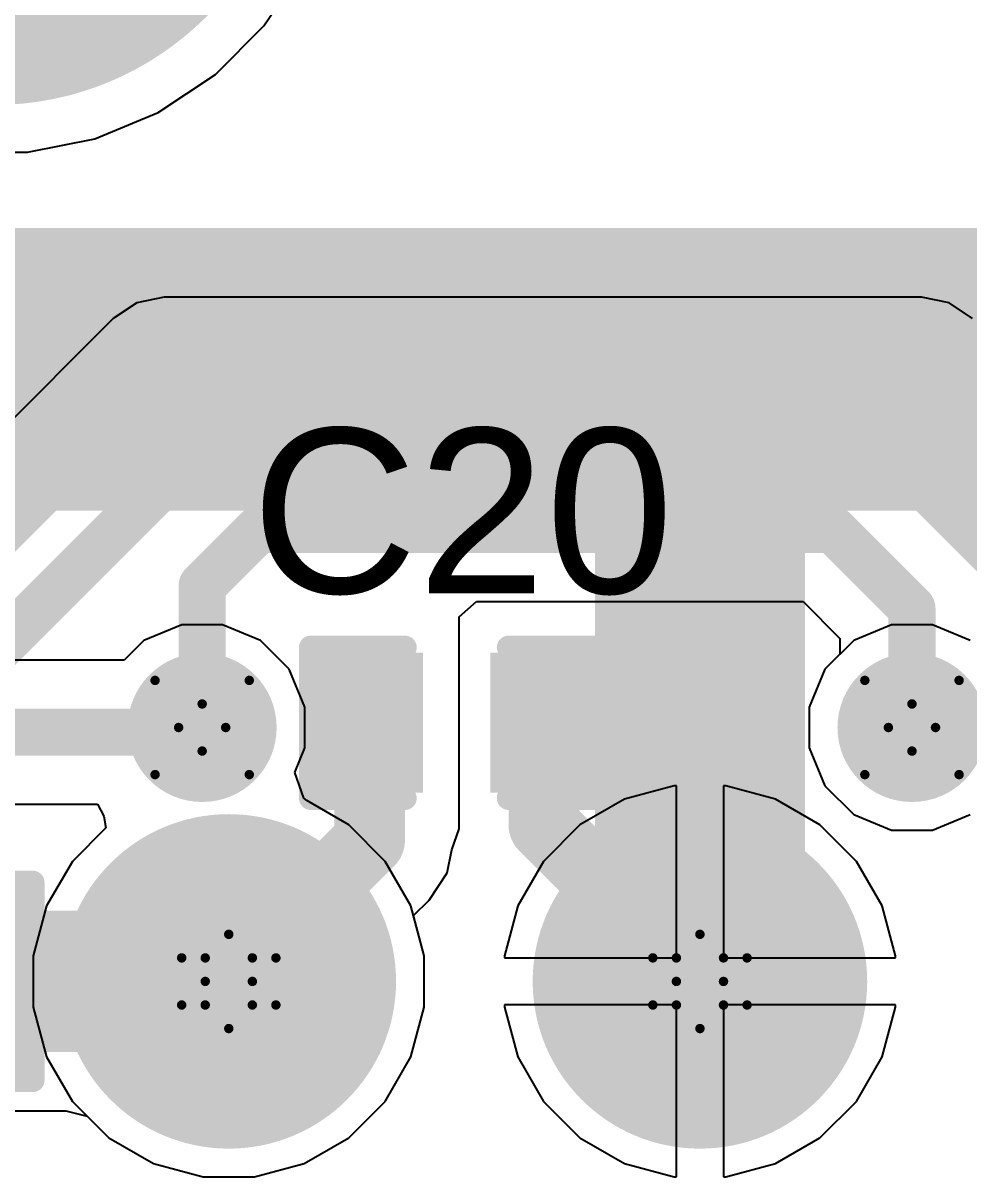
# Model space of a CAD drawing. Header units: inches. Extents: x -0.8 to 12, y -0.1 to 3.7.
# Drawn here: x 0.708 to 0.9087, y 1.3296 to 1.5745 of the extents above; entities that cross this region are included whole.
import ezdxf

# ---------------------------------------------------------------- set-up
doc = ezdxf.new("R2010")
doc.units = ezdxf.units.IN
doc.header["$MEASUREMENT"] = 0
for name, color, linetype in [('Bottom Layer', 5, 'Continuous'), ('Bottom Solder', 6, 'Continuous'), ('Drill Drawing', 1, 'Continuous'), ('Multi-Layer', 9, 'Continuous'), ('Pad Holes', 156, 'Continuous'), ('Top Layer', 1, 'Continuous'), ('Top Overlay', 2, 'Continuous'), ('Top Paste', 8, 'Continuous'), ('Top Solder', 216, 'Continuous'), ('Via Holes', 16, 'Continuous')]:
    doc.layers.add(name, color=color, linetype=linetype)
doc.styles.add('Arial', font='', dxfattribs={"height": 0.2})
doc.styles.get('Arial').set_extended_font_data('Arial')

# ---------------------------------------------------------------- blocks, each defined once
blk = doc.blocks.new('ARJM11D7_114_AB_EW2_B_5')
at = {"layer": 'Bottom Layer'}
h = blk.add_hatch(color=5, dxfattribs=at)
edge = h.paths.add_edge_path()
edge.add_arc((-0.175, -0.1685), 0.0315, 0, 360)
h = blk.add_hatch(color=5, dxfattribs=at)
edge = h.paths.add_edge_path()
edge.add_arc((-0.075, -0.1685), 0.0315, 0, 360)
at = {"layer": 'Bottom Solder'}
h = blk.add_hatch(color=6, dxfattribs=at)
edge = h.paths.add_edge_path()
edge.add_arc((-0.175, -0.1685), 0.0355, 0, 360)
h = blk.add_hatch(color=6, dxfattribs=at)
edge = h.paths.add_edge_path()
edge.add_arc((-0.075, -0.1685), 0.0355, 0, 360)
at = {"layer": 'Multi-Layer'}
h = blk.add_hatch(color=9, dxfattribs=at)
edge = h.paths.add_edge_path()
edge.add_arc((-0.175, -0.1685), 0.0315, 0, 360)
h = blk.add_hatch(color=9, dxfattribs=at)
edge = h.paths.add_edge_path()
edge.add_arc((-0.075, -0.1685), 0.0315, 0, 360)
at = {"layer": 'Pad Holes'}
h = blk.add_hatch(color=7, dxfattribs=at)
edge = h.paths.add_edge_path()
edge.add_arc((-0.225, 0.0815), 0.06398, 0, 360)
h = blk.add_hatch(color=7, dxfattribs=at)
edge = h.paths.add_edge_path()
edge.add_arc((-0.175, -0.1685), 0.0185, 0, 360)
h = blk.add_hatch(color=7, dxfattribs=at)
edge = h.paths.add_edge_path()
edge.add_arc((-0.075, -0.1685), 0.0185, 0, 360)
at = {"layer": 'Top Layer'}
h = blk.add_hatch(color=1, dxfattribs=at)
edge = h.paths.add_edge_path()
edge.add_arc((-0.175, -0.1685), 0.0315, 0, 360)
h = blk.add_hatch(color=1, dxfattribs=at)
edge = h.paths.add_edge_path()
edge.add_arc((-0.075, -0.1685), 0.0315, 0, 360)
at = {"layer": 'Top Solder'}
h = blk.add_hatch(color=216, dxfattribs=at)
edge = h.paths.add_edge_path()
edge.add_arc((-0.175, -0.1685), 0.0355, 0, 360)
h = blk.add_hatch(color=216, dxfattribs=at)
edge = h.paths.add_edge_path()
edge.add_arc((-0.075, -0.1685), 0.0355, 0, 360)
blk = doc.blocks.new('RES_0603_7')
at = {"layer": 'Top Layer'}
for points in [[(-0.015, 0.0175), (-0.015, -0.0175), (-0.045, -0.0175), (-0.045, 0.0175)], [(0.045, 0.0175), (0.045, -0.0175), (0.015, -0.0175), (0.015, 0.0175)]]:
    blk.add_hatch(color=1, dxfattribs=at).paths.add_polyline_path(points)
at = {"layer": 'Top Paste'}
for points in [[(-0.015, 0.0175), (-0.015, -0.0175), (-0.045, -0.0175), (-0.045, 0.0175)], [(0.045, 0.0175), (0.045, -0.0175), (0.015, -0.0175), (0.015, 0.0175)]]:
    blk.add_hatch(color=8, dxfattribs=at).paths.add_polyline_path(points)
at = {"layer": 'Top Solder'}
for points in [[(-0.011, 0.0215), (-0.011, -0.0215), (-0.049, -0.0215), (-0.049, 0.0215)], [(0.049, 0.0215), (0.049, -0.0215), (0.011, -0.0215), (0.011, 0.0215)]]:
    blk.add_hatch(color=216, dxfattribs=at).paths.add_polyline_path(points)
at = {"layer": 'Top Overlay'}
for points in [[(-0.048, 0.021, 0.005, 0.005, 0), (-0.048, -0.021, 0.005, 0.005, 0)], [(0.048, 0.021, 0.005, 0.005, 0), (-0.048, 0.021, 0.005, 0.005, 0)], [(0.048, 0.021, 0.005, 0.005, 0), (0.048, -0.021, 0.005, 0.005, 0)], [(0.048, -0.021, 0.005, 0.005, 0), (-0.048, -0.021, 0.005, 0.005, 0)]]:
    blk.add_lwpolyline(points, format="xyseb", dxfattribs=at)
for points in [[(-0.04925, 0.021, 0.0025, 0.0025, 1), (-0.04675, 0.021, 0.0025, 0.0025, 1)], [(-0.04925, 0.021, 0.0025, 0.0025, 1), (-0.04675, 0.021, 0.0025, 0.0025, 1)], [(0.04675, 0.021, 0.0025, 0.0025, 1), (0.04925, 0.021, 0.0025, 0.0025, 1)], [(0.04675, 0.021, 0.0025, 0.0025, 1), (0.04925, 0.021, 0.0025, 0.0025, 1)], [(-0.04925, -0.021, 0.0025, 0.0025, 1), (-0.04675, -0.021, 0.0025, 0.0025, 1)], [(-0.04925, -0.021, 0.0025, 0.0025, 1), (-0.04675, -0.021, 0.0025, 0.0025, 1)], [(0.04675, -0.021, 0.0025, 0.0025, 1), (0.04925, -0.021, 0.0025, 0.0025, 1)], [(0.04675, -0.021, 0.0025, 0.0025, 1), (0.04925, -0.021, 0.0025, 0.0025, 1)]]:
    blk.add_lwpolyline(points, format="xyseb", close=True, dxfattribs=at)
blk = doc.blocks.new('CAP_0402_8')
at = {"layer": 'Top Layer'}
for points in [[(-0.0275, -0.0125), (-0.0275, 0.0125), (-0.0095, 0.0125), (-0.0095, -0.0125)], [(0.0095, -0.0125), (0.0095, 0.0125), (0.0275, 0.0125), (0.0275, -0.0125)]]:
    blk.add_hatch(color=1, dxfattribs=at).paths.add_polyline_path(points)
at = {"layer": 'Top Paste'}
for points in [[(-0.0275, -0.0125), (-0.0275, 0.0125), (-0.0095, 0.0125), (-0.0095, -0.0125)], [(0.0095, -0.0125), (0.0095, 0.0125), (0.0275, 0.0125), (0.0275, -0.0125)]]:
    blk.add_hatch(color=8, dxfattribs=at).paths.add_polyline_path(points)
at = {"layer": 'Top Solder'}
for points in [[(-0.02986, -0.01486), (-0.02986, 0.01486), (-0.00714, 0.01486), (-0.00714, -0.01486)], [(0.00714, -0.01486), (0.00714, 0.01486), (0.02986, 0.01486), (0.02986, -0.01486)]]:
    blk.add_hatch(color=216, dxfattribs=at).paths.add_polyline_path(points)
at = {"layer": 'Top Overlay'}
for points in [[(-0.031, 0.016, 0.005, 0.005, 0), (-0.031, -0.016, 0.005, 0.005, 0)], [(-0.011, 0.016, 0.005, 0.005, 0), (-0.031, 0.016, 0.005, 0.005, 0)], [(0.031, 0.016, 0.005, 0.005, 0), (0.011, 0.016, 0.005, 0.005, 0)], [(0.031, 0.016, 0.005, 0.005, 0), (0.031, -0.016, 0.005, 0.005, 0)], [(-0.011, -0.016, 0.005, 0.005, 0), (-0.031, -0.016, 0.005, 0.005, 0)], [(0.031, -0.016, 0.005, 0.005, 0), (0.011, -0.016, 0.005, 0.005, 0)]]:
    blk.add_lwpolyline(points, format="xyseb", dxfattribs=at)
for points in [[(-0.03225, 0.016, 0.0025, 0.0025, 1), (-0.02975, 0.016, 0.0025, 0.0025, 1)], [(-0.03225, 0.016, 0.0025, 0.0025, 1), (-0.02975, 0.016, 0.0025, 0.0025, 1)], [(-0.01225, 0.016, 0.0025, 0.0025, 1), (-0.00975, 0.016, 0.0025, 0.0025, 1)], [(0.00975, 0.016, 0.0025, 0.0025, 1), (0.01225, 0.016, 0.0025, 0.0025, 1)], [(0.02975, 0.016, 0.0025, 0.0025, 1), (0.03225, 0.016, 0.0025, 0.0025, 1)], [(0.02975, 0.016, 0.0025, 0.0025, 1), (0.03225, 0.016, 0.0025, 0.0025, 1)], [(-0.03225, -0.016, 0.0025, 0.0025, 1), (-0.02975, -0.016, 0.0025, 0.0025, 1)], [(-0.03225, -0.016, 0.0025, 0.0025, 1), (-0.02975, -0.016, 0.0025, 0.0025, 1)], [(-0.01225, -0.016, 0.0025, 0.0025, 1), (-0.00975, -0.016, 0.0025, 0.0025, 1)], [(0.00975, -0.016, 0.0025, 0.0025, 1), (0.01225, -0.016, 0.0025, 0.0025, 1)], [(0.02975, -0.016, 0.0025, 0.0025, 1), (0.03225, -0.016, 0.0025, 0.0025, 1)], [(0.02975, -0.016, 0.0025, 0.0025, 1), (0.03225, -0.016, 0.0025, 0.0025, 1)]]:
    blk.add_lwpolyline(points, format="xyseb", close=True, dxfattribs=at)

msp = doc.modelspace()

# ---------------------------------------------------------------- hatches: boundary and pattern name
at = {"layer": 'Bottom Layer'}
msp.add_hatch(color=5, dxfattribs=at).paths.add_polyline_path([(0.82934, 1.34883), (0.87389, 1.34883), (0.87389, 1.50102), (0.82934, 1.50102)])
h = msp.add_hatch(color=5, dxfattribs=at)
edge = h.paths.add_edge_path()
edge.add_arc((0.74596, 1.425), 0.01181, 0, 360)
h = msp.add_hatch(color=5, dxfattribs=at)
edge = h.paths.add_edge_path()
edge.add_arc((0.89661, 1.425), 0.01181, 0, 360)
at = {"layer": 'Bottom Solder'}
h = msp.add_hatch(color=6, dxfattribs=at)
edge = h.paths.add_edge_path()
edge.add_arc((0.74596, 1.425), 0.01581, 0, 360)
h = msp.add_hatch(color=6, dxfattribs=at)
edge = h.paths.add_edge_path()
edge.add_arc((0.89661, 1.425), 0.01581, 0, 360)
at = {"layer": 'Top Layer'}
h = msp.add_hatch(color=1, dxfattribs=at)
edge = h.paths.add_edge_path()
edge.add_arc((0.74596, 1.425), 0.01181, 0, 360)
h = msp.add_hatch(color=1, dxfattribs=at)
edge = h.paths.add_edge_path()
edge.add_arc((0.89661, 1.425), 0.01181, 0, 360)
at = {"layer": 'Top Solder'}
h = msp.add_hatch(color=216, dxfattribs=at)
edge = h.paths.add_edge_path()
edge.add_arc((0.74596, 1.425), 0.01581, 0, 360)
h = msp.add_hatch(color=216, dxfattribs=at)
edge = h.paths.add_edge_path()
edge.add_arc((0.89661, 1.425), 0.01581, 0, 360)
at = {"layer": 'Via Holes'}
h = msp.add_hatch(color=7, dxfattribs=at)
edge = h.paths.add_edge_path()
edge.add_arc((0.74596, 1.425), 0.00591, 0, 360)
h = msp.add_hatch(color=7, dxfattribs=at)
edge = h.paths.add_edge_path()
edge.add_arc((0.89661, 1.425), 0.00591, 0, 360)

# ---------------------------------------------------------------- linework, layer by layer
at = {"layer": 'Bottom Layer'}
for p, q in [((0.75908, 1.57395), (0.76717, 1.58606)), ((0.74877, 1.56364), (0.75908, 1.57395)), ((0.73665, 1.55555), (0.74877, 1.56364)), ((0.72319, 1.54997), (0.73665, 1.55555)), ((0.7089, 1.54713), (0.72319, 1.54997)), ((0.69433, 1.54713), (0.7089, 1.54713)), ((0.74162, 1.44681), (0.7336, 1.44349)), ((0.7503, 1.44681), (0.74162, 1.44681)), ((0.75831, 1.44349), (0.7503, 1.44681)), ((0.89228, 1.44681), (0.88426, 1.44349)), ((0.90095, 1.44681), (0.89228, 1.44681)), ((0.90897, 1.44349), (0.90095, 1.44681)), ((0.7336, 1.44349), (0.72941, 1.43929)), ((0.76445, 1.43735), (0.75831, 1.44349)), ((0.88426, 1.44349), (0.87812, 1.43735)), ((0.72941, 1.43929), (0.64563, 1.43929)), ((0.76777, 1.42934), (0.76445, 1.43735)), ((0.87812, 1.43735), (0.8748, 1.42934)), ((0.76777, 1.42066), (0.76777, 1.42934)), ((0.8748, 1.42934), (0.8748, 1.42066)), ((0.76562, 1.41548), (0.76777, 1.42066)), ((0.8748, 1.42066), (0.87812, 1.41265)), ((0.76756, 1.40997), (0.76562, 1.41548)), ((0.84615, 1.4126), (0.8356, 1.40977)), ((0.84661, 1.4126), (0.84615, 1.4126)), ((0.84661, 1.3761), (0.84661, 1.4126)), ((0.85708, 1.4126), (0.85661, 1.4126)), ((0.85661, 1.4126), (0.85661, 1.3761)), ((0.86763, 1.40977), (0.85708, 1.4126)), ((0.87812, 1.41265), (0.88426, 1.40651)), ((0.50255, 1.40871), (0.72375, 1.40871)), ((0.72375, 1.40871), (0.72511, 1.4062)), ((0.76814, 1.40948), (0.76756, 1.40997)), ((0.77709, 1.40431), (0.76814, 1.40948)), ((0.8356, 1.40977), (0.82613, 1.40431)), ((0.87709, 1.40431), (0.86763, 1.40977)), ((0.72511, 1.4062), (0.72553, 1.40371)), ((0.88426, 1.40651), (0.89228, 1.40319)), ((0.90095, 1.40319), (0.90897, 1.40651)), ((0.72553, 1.40371), (0.71841, 1.39658)), ((0.78482, 1.39658), (0.77709, 1.40431)), ((0.82613, 1.40431), (0.81841, 1.39658)), ((0.88482, 1.39658), (0.87709, 1.40431)), ((0.89228, 1.40319), (0.90095, 1.40319)), ((0.71841, 1.39658), (0.71295, 1.38712)), ((0.79028, 1.38712), (0.78482, 1.39658)), ((0.81841, 1.39658), (0.81295, 1.38712)), ((0.89028, 1.38712), (0.88482, 1.39658)), ((0.71295, 1.38712), (0.71012, 1.37657)), ((0.79311, 1.37657), (0.79028, 1.38712)), ((0.81295, 1.38712), (0.81012, 1.37657)), ((0.89311, 1.37657), (0.89028, 1.38712)), ((0.71012, 1.37657), (0.71012, 1.36564)), ((0.79311, 1.36564), (0.79311, 1.37657)), ((0.81012, 1.37657), (0.81012, 1.3761)), ((0.89311, 1.3761), (0.89311, 1.37657)), ((0.81012, 1.3761), (0.84661, 1.3761)), ((0.85661, 1.3761), (0.89311, 1.3761)), ((0.71012, 1.36564), (0.71295, 1.35509)), ((0.79028, 1.35509), (0.79311, 1.36564)), ((0.84661, 1.3661), (0.81012, 1.3661)), ((0.81012, 1.3661), (0.81012, 1.36564)), ((0.81012, 1.36564), (0.81295, 1.35509)), ((0.84661, 1.32961), (0.84661, 1.3661)), ((0.89311, 1.3661), (0.85661, 1.3661)), ((0.85661, 1.3661), (0.85661, 1.32961)), ((0.89028, 1.35509), (0.89311, 1.36564)), ((0.89311, 1.36564), (0.89311, 1.3661)), ((0.71295, 1.35509), (0.71841, 1.34562)), ((0.78482, 1.34562), (0.79028, 1.35509)), ((0.81295, 1.35509), (0.81841, 1.34562)), ((0.88482, 1.34562), (0.89028, 1.35509)), ((0.71841, 1.34562), (0.72613, 1.3379)), ((0.77709, 1.3379), (0.78482, 1.34562)), ((0.81841, 1.34562), (0.82613, 1.3379)), ((0.87709, 1.3379), (0.88482, 1.34562)), ((0.72613, 1.3379), (0.7356, 1.33243)), ((0.76763, 1.33243), (0.77709, 1.3379)), ((0.82613, 1.3379), (0.8356, 1.33243)), ((0.86763, 1.33243), (0.87709, 1.3379)), ((0.7356, 1.33243), (0.74615, 1.32961)), ((0.75708, 1.32961), (0.76763, 1.33243)), ((0.8356, 1.33243), (0.84615, 1.32961)), ((0.85708, 1.32961), (0.86763, 1.33243)), ((0.74615, 1.32961), (0.75708, 1.32961)), ((0.84615, 1.32961), (0.84661, 1.32961)), ((0.85661, 1.32961), (0.85708, 1.32961))]:
    msp.add_line(p, q, dxfattribs=at)
for points in [[(0.61657, 1.50102, 0.06, 0.06, 0), (1.23665, 1.50102, 0.06, 0.06, 0)], [(0.487, 1.424, 0.01, 0.01, 0), (0.74496, 1.424, 0.01, 0.01, 0)], [(0.74496, 1.424, 0.01, 0.01, 0), (0.74596, 1.425, 0.01, 0.01, 0)], [(0.89661, 1.425, 0.01, 0.01, 0), (0.979, 1.425, 0.01, 0.01, 0)]]:
    msp.add_lwpolyline(points, format="xyseb", dxfattribs=at)
for points in [[(0.74246, 1.424, 0.005, 0.005, 1), (0.74746, 1.424, 0.005, 0.005, 1)], [(0.74246, 1.424, 0.005, 0.005, 1), (0.74746, 1.424, 0.005, 0.005, 1)], [(0.74346, 1.425, 0.005, 0.005, 1), (0.74846, 1.425, 0.005, 0.005, 1)], [(0.89411, 1.425, 0.005, 0.005, 1), (0.89911, 1.425, 0.005, 0.005, 1)]]:
    msp.add_lwpolyline(points, format="xyseb", close=True, dxfattribs=at)
at = {"layer": 'Drill Drawing'}
for points in [[(0.73596, 1.435, 0.002, 0.002, 0), (0.74596, 1.43, 0.002, 0.002, 0)], [(0.73596, 1.435, 0.002, 0.002, 0), (0.74096, 1.425, 0.002, 0.002, 0)], [(0.74596, 1.43, 0.002, 0.002, 0), (0.75596, 1.435, 0.002, 0.002, 0)], [(0.75096, 1.425, 0.002, 0.002, 0), (0.75596, 1.435, 0.002, 0.002, 0)], [(0.88661, 1.435, 0.002, 0.002, 0), (0.89661, 1.43, 0.002, 0.002, 0)], [(0.88661, 1.435, 0.002, 0.002, 0), (0.89161, 1.425, 0.002, 0.002, 0)], [(0.89661, 1.43, 0.002, 0.002, 0), (0.90661, 1.435, 0.002, 0.002, 0)], [(0.90161, 1.425, 0.002, 0.002, 0), (0.90661, 1.435, 0.002, 0.002, 0)], [(0.73596, 1.415, 0.002, 0.002, 0), (0.74096, 1.425, 0.002, 0.002, 0)], [(0.75096, 1.425, 0.002, 0.002, 0), (0.75596, 1.415, 0.002, 0.002, 0)], [(0.88661, 1.415, 0.002, 0.002, 0), (0.89161, 1.425, 0.002, 0.002, 0)], [(0.90161, 1.425, 0.002, 0.002, 0), (0.90661, 1.415, 0.002, 0.002, 0)], [(0.73596, 1.415, 0.002, 0.002, 0), (0.74596, 1.42, 0.002, 0.002, 0)], [(0.74596, 1.42, 0.002, 0.002, 0), (0.75596, 1.415, 0.002, 0.002, 0)], [(0.88661, 1.415, 0.002, 0.002, 0), (0.89661, 1.42, 0.002, 0.002, 0)], [(0.89661, 1.42, 0.002, 0.002, 0), (0.90661, 1.415, 0.002, 0.002, 0)], [(0.74661, 1.3761, 0.002, 0.002, 0), (0.75161, 1.3811, 0.002, 0.002, 0)], [(0.75161, 1.3811, 0.002, 0.002, 0), (0.75661, 1.3761, 0.002, 0.002, 0)], [(0.84661, 1.3761, 0.002, 0.002, 0), (0.85161, 1.3811, 0.002, 0.002, 0)], [(0.85161, 1.3811, 0.002, 0.002, 0), (0.85661, 1.3761, 0.002, 0.002, 0)], [(0.74161, 1.3761, 0.002, 0.002, 0), (0.74661, 1.3711, 0.002, 0.002, 0)], [(0.74161, 1.3761, 0.002, 0.002, 0), (0.74661, 1.3761, 0.002, 0.002, 0)], [(0.75661, 1.3761, 0.002, 0.002, 0), (0.76161, 1.3761, 0.002, 0.002, 0)], [(0.75661, 1.3711, 0.002, 0.002, 0), (0.76161, 1.3761, 0.002, 0.002, 0)], [(0.84161, 1.3761, 0.002, 0.002, 0), (0.84661, 1.3711, 0.002, 0.002, 0)], [(0.84161, 1.3761, 0.002, 0.002, 0), (0.84661, 1.3761, 0.002, 0.002, 0)], [(0.85661, 1.3761, 0.002, 0.002, 0), (0.86161, 1.3761, 0.002, 0.002, 0)], [(0.85661, 1.3711, 0.002, 0.002, 0), (0.86161, 1.3761, 0.002, 0.002, 0)], [(0.74161, 1.3661, 0.002, 0.002, 0), (0.74661, 1.3711, 0.002, 0.002, 0)], [(0.75661, 1.3711, 0.002, 0.002, 0), (0.76161, 1.3661, 0.002, 0.002, 0)], [(0.84161, 1.3661, 0.002, 0.002, 0), (0.84661, 1.3711, 0.002, 0.002, 0)], [(0.85661, 1.3711, 0.002, 0.002, 0), (0.86161, 1.3661, 0.002, 0.002, 0)], [(0.74161, 1.3661, 0.002, 0.002, 0), (0.74661, 1.3661, 0.002, 0.002, 0)], [(0.74661, 1.3661, 0.002, 0.002, 0), (0.75161, 1.3611, 0.002, 0.002, 0)], [(0.75161, 1.3611, 0.002, 0.002, 0), (0.75661, 1.3661, 0.002, 0.002, 0)], [(0.75661, 1.3661, 0.002, 0.002, 0), (0.76161, 1.3661, 0.002, 0.002, 0)], [(0.84161, 1.3661, 0.002, 0.002, 0), (0.84661, 1.3661, 0.002, 0.002, 0)], [(0.84661, 1.3661, 0.002, 0.002, 0), (0.85161, 1.3611, 0.002, 0.002, 0)], [(0.85161, 1.3611, 0.002, 0.002, 0), (0.85661, 1.3661, 0.002, 0.002, 0)], [(0.85661, 1.3661, 0.002, 0.002, 0), (0.86161, 1.3661, 0.002, 0.002, 0)]]:
    msp.add_lwpolyline(points, format="xyseb", dxfattribs=at)
for points in [[(0.73546, 1.435, 0.001, 0.001, 1), (0.73646, 1.435, 0.001, 0.001, 1)], [(0.73546, 1.435, 0.001, 0.001, 1), (0.73646, 1.435, 0.001, 0.001, 1)], [(0.75546, 1.435, 0.001, 0.001, 1), (0.75646, 1.435, 0.001, 0.001, 1)], [(0.75546, 1.435, 0.001, 0.001, 1), (0.75646, 1.435, 0.001, 0.001, 1)], [(0.88611, 1.435, 0.001, 0.001, 1), (0.88711, 1.435, 0.001, 0.001, 1)], [(0.88611, 1.435, 0.001, 0.001, 1), (0.88711, 1.435, 0.001, 0.001, 1)], [(0.90611, 1.435, 0.001, 0.001, 1), (0.90711, 1.435, 0.001, 0.001, 1)], [(0.90611, 1.435, 0.001, 0.001, 1), (0.90711, 1.435, 0.001, 0.001, 1)], [(0.74546, 1.43, 0.001, 0.001, 1), (0.74646, 1.43, 0.001, 0.001, 1)], [(0.74546, 1.43, 0.001, 0.001, 1), (0.74646, 1.43, 0.001, 0.001, 1)], [(0.89611, 1.43, 0.001, 0.001, 1), (0.89711, 1.43, 0.001, 0.001, 1)], [(0.89611, 1.43, 0.001, 0.001, 1), (0.89711, 1.43, 0.001, 0.001, 1)], [(0.74046, 1.425, 0.001, 0.001, 1), (0.74146, 1.425, 0.001, 0.001, 1)], [(0.74046, 1.425, 0.001, 0.001, 1), (0.74146, 1.425, 0.001, 0.001, 1)], [(0.75046, 1.425, 0.001, 0.001, 1), (0.75146, 1.425, 0.001, 0.001, 1)], [(0.75046, 1.425, 0.001, 0.001, 1), (0.75146, 1.425, 0.001, 0.001, 1)], [(0.89111, 1.425, 0.001, 0.001, 1), (0.89211, 1.425, 0.001, 0.001, 1)], [(0.89111, 1.425, 0.001, 0.001, 1), (0.89211, 1.425, 0.001, 0.001, 1)], [(0.90111, 1.425, 0.001, 0.001, 1), (0.90211, 1.425, 0.001, 0.001, 1)], [(0.90111, 1.425, 0.001, 0.001, 1), (0.90211, 1.425, 0.001, 0.001, 1)], [(0.74546, 1.42, 0.001, 0.001, 1), (0.74646, 1.42, 0.001, 0.001, 1)], [(0.74546, 1.42, 0.001, 0.001, 1), (0.74646, 1.42, 0.001, 0.001, 1)], [(0.89611, 1.42, 0.001, 0.001, 1), (0.89711, 1.42, 0.001, 0.001, 1)], [(0.89611, 1.42, 0.001, 0.001, 1), (0.89711, 1.42, 0.001, 0.001, 1)], [(0.73546, 1.415, 0.001, 0.001, 1), (0.73646, 1.415, 0.001, 0.001, 1)], [(0.73546, 1.415, 0.001, 0.001, 1), (0.73646, 1.415, 0.001, 0.001, 1)], [(0.75546, 1.415, 0.001, 0.001, 1), (0.75646, 1.415, 0.001, 0.001, 1)], [(0.75546, 1.415, 0.001, 0.001, 1), (0.75646, 1.415, 0.001, 0.001, 1)], [(0.88611, 1.415, 0.001, 0.001, 1), (0.88711, 1.415, 0.001, 0.001, 1)], [(0.88611, 1.415, 0.001, 0.001, 1), (0.88711, 1.415, 0.001, 0.001, 1)], [(0.90611, 1.415, 0.001, 0.001, 1), (0.90711, 1.415, 0.001, 0.001, 1)], [(0.90611, 1.415, 0.001, 0.001, 1), (0.90711, 1.415, 0.001, 0.001, 1)], [(0.75111, 1.3811, 0.001, 0.001, 1), (0.75211, 1.3811, 0.001, 0.001, 1)], [(0.75111, 1.3811, 0.001, 0.001, 1), (0.75211, 1.3811, 0.001, 0.001, 1)], [(0.85111, 1.3811, 0.001, 0.001, 1), (0.85211, 1.3811, 0.001, 0.001, 1)], [(0.85111, 1.3811, 0.001, 0.001, 1), (0.85211, 1.3811, 0.001, 0.001, 1)], [(0.74111, 1.3761, 0.001, 0.001, 1), (0.74211, 1.3761, 0.001, 0.001, 1)], [(0.74111, 1.3761, 0.001, 0.001, 1), (0.74211, 1.3761, 0.001, 0.001, 1)], [(0.74611, 1.3761, 0.001, 0.001, 1), (0.74711, 1.3761, 0.001, 0.001, 1)], [(0.74611, 1.3761, 0.001, 0.001, 1), (0.74711, 1.3761, 0.001, 0.001, 1)], [(0.75611, 1.3761, 0.001, 0.001, 1), (0.75711, 1.3761, 0.001, 0.001, 1)], [(0.75611, 1.3761, 0.001, 0.001, 1), (0.75711, 1.3761, 0.001, 0.001, 1)], [(0.76111, 1.3761, 0.001, 0.001, 1), (0.76211, 1.3761, 0.001, 0.001, 1)], [(0.76111, 1.3761, 0.001, 0.001, 1), (0.76211, 1.3761, 0.001, 0.001, 1)], [(0.84111, 1.3761, 0.001, 0.001, 1), (0.84211, 1.3761, 0.001, 0.001, 1)], [(0.84111, 1.3761, 0.001, 0.001, 1), (0.84211, 1.3761, 0.001, 0.001, 1)], [(0.84611, 1.3761, 0.001, 0.001, 1), (0.84711, 1.3761, 0.001, 0.001, 1)], [(0.84611, 1.3761, 0.001, 0.001, 1), (0.84711, 1.3761, 0.001, 0.001, 1)], [(0.85611, 1.3761, 0.001, 0.001, 1), (0.85711, 1.3761, 0.001, 0.001, 1)], [(0.85611, 1.3761, 0.001, 0.001, 1), (0.85711, 1.3761, 0.001, 0.001, 1)], [(0.86111, 1.3761, 0.001, 0.001, 1), (0.86211, 1.3761, 0.001, 0.001, 1)], [(0.86111, 1.3761, 0.001, 0.001, 1), (0.86211, 1.3761, 0.001, 0.001, 1)], [(0.74611, 1.3711, 0.001, 0.001, 1), (0.74711, 1.3711, 0.001, 0.001, 1)], [(0.74611, 1.3711, 0.001, 0.001, 1), (0.74711, 1.3711, 0.001, 0.001, 1)], [(0.75611, 1.3711, 0.001, 0.001, 1), (0.75711, 1.3711, 0.001, 0.001, 1)], [(0.75611, 1.3711, 0.001, 0.001, 1), (0.75711, 1.3711, 0.001, 0.001, 1)], [(0.84611, 1.3711, 0.001, 0.001, 1), (0.84711, 1.3711, 0.001, 0.001, 1)], [(0.84611, 1.3711, 0.001, 0.001, 1), (0.84711, 1.3711, 0.001, 0.001, 1)], [(0.85611, 1.3711, 0.001, 0.001, 1), (0.85711, 1.3711, 0.001, 0.001, 1)], [(0.85611, 1.3711, 0.001, 0.001, 1), (0.85711, 1.3711, 0.001, 0.001, 1)], [(0.74111, 1.3661, 0.001, 0.001, 1), (0.74211, 1.3661, 0.001, 0.001, 1)], [(0.74111, 1.3661, 0.001, 0.001, 1), (0.74211, 1.3661, 0.001, 0.001, 1)], [(0.74611, 1.3661, 0.001, 0.001, 1), (0.74711, 1.3661, 0.001, 0.001, 1)], [(0.74611, 1.3661, 0.001, 0.001, 1), (0.74711, 1.3661, 0.001, 0.001, 1)], [(0.75611, 1.3661, 0.001, 0.001, 1), (0.75711, 1.3661, 0.001, 0.001, 1)], [(0.75611, 1.3661, 0.001, 0.001, 1), (0.75711, 1.3661, 0.001, 0.001, 1)], [(0.76111, 1.3661, 0.001, 0.001, 1), (0.76211, 1.3661, 0.001, 0.001, 1)], [(0.76111, 1.3661, 0.001, 0.001, 1), (0.76211, 1.3661, 0.001, 0.001, 1)], [(0.84111, 1.3661, 0.001, 0.001, 1), (0.84211, 1.3661, 0.001, 0.001, 1)], [(0.84111, 1.3661, 0.001, 0.001, 1), (0.84211, 1.3661, 0.001, 0.001, 1)], [(0.84611, 1.3661, 0.001, 0.001, 1), (0.84711, 1.3661, 0.001, 0.001, 1)], [(0.84611, 1.3661, 0.001, 0.001, 1), (0.84711, 1.3661, 0.001, 0.001, 1)], [(0.85611, 1.3661, 0.001, 0.001, 1), (0.85711, 1.3661, 0.001, 0.001, 1)], [(0.85611, 1.3661, 0.001, 0.001, 1), (0.85711, 1.3661, 0.001, 0.001, 1)], [(0.86111, 1.3661, 0.001, 0.001, 1), (0.86211, 1.3661, 0.001, 0.001, 1)], [(0.86111, 1.3661, 0.001, 0.001, 1), (0.86211, 1.3661, 0.001, 0.001, 1)], [(0.75111, 1.3611, 0.001, 0.001, 1), (0.75211, 1.3611, 0.001, 0.001, 1)], [(0.75111, 1.3611, 0.001, 0.001, 1), (0.75211, 1.3611, 0.001, 0.001, 1)], [(0.85111, 1.3611, 0.001, 0.001, 1), (0.85211, 1.3611, 0.001, 0.001, 1)], [(0.85111, 1.3611, 0.001, 0.001, 1), (0.85211, 1.3611, 0.001, 0.001, 1)]]:
    msp.add_lwpolyline(points, format="xyseb", close=True, dxfattribs=at)
at = {"layer": 'Top Layer'}
for p, q in [((0.75908, 1.57395), (0.76717, 1.58606)), ((0.74877, 1.56364), (0.75908, 1.57395)), ((0.73665, 1.55555), (0.74877, 1.56364)), ((0.72319, 1.54997), (0.73665, 1.55555)), ((0.7089, 1.54713), (0.72319, 1.54997)), ((0.69433, 1.54713), (0.7089, 1.54713)), ((0.73791, 1.51632), (0.73206, 1.51515)), ((0.89864, 1.51632), (0.73791, 1.51632)), ((0.9045, 1.51515), (0.89864, 1.51632)), ((0.73206, 1.51515), (0.7271, 1.51184)), ((0.90946, 1.51184), (0.9045, 1.51515)), ((0.7271, 1.51184), (0.65555, 1.44029)), ((0.8005, 1.4485), (0.80416, 1.45173)), ((0.80416, 1.45173), (0.87351, 1.45173)), ((0.87351, 1.45173), (0.88132, 1.44392)), ((0.8005, 1.4035), (0.8005, 1.4485)), ((0.88132, 1.44392), (0.88132, 1.44055)), ((0.88132, 1.44055), (0.87812, 1.43735)), ((0.87812, 1.43735), (0.8748, 1.42934)), ((0.8748, 1.42934), (0.8748, 1.42066)), ((0.8748, 1.42066), (0.87812, 1.41265)), ((0.84615, 1.4126), (0.8356, 1.40977)), ((0.84661, 1.4126), (0.84615, 1.4126)), ((0.84661, 1.3761), (0.84661, 1.4126)), ((0.85708, 1.4126), (0.85661, 1.4126)), ((0.85661, 1.4126), (0.85661, 1.3761)), ((0.86763, 1.40977), (0.85708, 1.4126)), ((0.87812, 1.41265), (0.88426, 1.40651)), ((0.8356, 1.40977), (0.82613, 1.40431)), ((0.87709, 1.40431), (0.86763, 1.40977)), ((0.88426, 1.40651), (0.89228, 1.40319)), ((0.90095, 1.40319), (0.90897, 1.40651)), ((0.79896, 1.39906), (0.8005, 1.4035)), ((0.8005, 1.4035), (0.8005, 1.4035)), ((0.8005, 1.4035), (0.8005, 1.4035)), ((0.82613, 1.40431), (0.81841, 1.39658)), ((0.88482, 1.39658), (0.87709, 1.40431)), ((0.89228, 1.40319), (0.90095, 1.40319)), ((0.79798, 1.39416), (0.79896, 1.39906)), ((0.81841, 1.39658), (0.81295, 1.38712)), ((0.89028, 1.38712), (0.88482, 1.39658)), ((0.79412, 1.38837), (0.79798, 1.39416)), ((0.79083, 1.38508), (0.79412, 1.38837)), ((0.81295, 1.38712), (0.81012, 1.37657)), ((0.89311, 1.37657), (0.89028, 1.38712)), ((0.79311, 1.37657), (0.79083, 1.38508)), ((0.79311, 1.36564), (0.79311, 1.37657)), ((0.81012, 1.37657), (0.81012, 1.3761)), ((0.89311, 1.3761), (0.89311, 1.37657)), ((0.81012, 1.3761), (0.84661, 1.3761)), ((0.85661, 1.3761), (0.89311, 1.3761)), ((0.79028, 1.35509), (0.79311, 1.36564)), ((0.84661, 1.3661), (0.81012, 1.3661)), ((0.81012, 1.3661), (0.81012, 1.36564)), ((0.81012, 1.36564), (0.81295, 1.35509)), ((0.84661, 1.32961), (0.84661, 1.3661)), ((0.89311, 1.3661), (0.85661, 1.3661)), ((0.85661, 1.3661), (0.85661, 1.32961)), ((0.89028, 1.35509), (0.89311, 1.36564)), ((0.89311, 1.36564), (0.89311, 1.3661)), ((0.78482, 1.34562), (0.79028, 1.35509)), ((0.81295, 1.35509), (0.81841, 1.34562)), ((0.88482, 1.34562), (0.89028, 1.35509)), ((0.77709, 1.3379), (0.78482, 1.34562)), ((0.81841, 1.34562), (0.82613, 1.3379)), ((0.87709, 1.3379), (0.88482, 1.34562)), ((0.667, 1.3436), (0.717, 1.3436)), ((0.717, 1.3436), (0.717, 1.3436)), ((0.717, 1.3436), (0.72154, 1.34249)), ((0.72154, 1.34249), (0.72613, 1.3379)), ((0.72613, 1.3379), (0.7356, 1.33243)), ((0.76763, 1.33243), (0.77709, 1.3379)), ((0.82613, 1.3379), (0.8356, 1.33243)), ((0.86763, 1.33243), (0.87709, 1.3379)), ((0.7356, 1.33243), (0.74615, 1.32961)), ((0.75708, 1.32961), (0.76763, 1.33243)), ((0.8356, 1.33243), (0.84615, 1.32961)), ((0.85708, 1.32961), (0.86763, 1.33243)), ((0.74615, 1.32961), (0.75708, 1.32961)), ((0.84615, 1.32961), (0.84661, 1.32961)), ((0.85661, 1.32961), (0.85708, 1.32961))]:
    msp.add_line(p, q, dxfattribs=at)
for points in [[(0.66189, 1.425, 0.01, 0.01, 0), (0.73791, 1.50102, 0.01, 0.01, 0)], [(0.73791, 1.50102, 0.01, 0.01, 0), (0.89864, 1.50102, 0.01, 0.01, 0)], [(0.89864, 1.50102, 0.01, 0.01, 0), (0.93264, 1.46702, 0.01, 0.01, 0)], [(0.66893, 1.408, 0.01, 0.01, 0), (0.74495, 1.48402, 0.01, 0.01, 0)], [(0.74495, 1.48402, 0.01, 0.01, 0), (0.8916, 1.48402, 0.01, 0.01, 0)], [(0.8916, 1.48402, 0.01, 0.01, 0), (0.92886, 1.44676, 0.01, 0.01, 0)], [(0.74596, 1.45511, 0.01, 0.01, 0), (0.75787, 1.46702, 0.01, 0.01, 0)], [(0.75787, 1.46702, 0.01, 0.01, 0), (0.87985, 1.46702, 0.01, 0.01, 0)], [(0.87985, 1.46702, 0.01, 0.01, 0), (0.89661, 1.45026, 0.01, 0.01, 0)], [(0.74596, 1.425, 0.01, 0.01, 0), (0.74596, 1.45511, 0.01, 0.01, 0)], [(0.89661, 1.425, 0.01, 0.01, 0), (0.89661, 1.45026, 0.01, 0.01, 0)], [(0.7815, 1.40099, 0.015, 0.015, 0), (0.7815, 1.426, 0.015, 0.015, 0)], [(0.8185, 1.40422, 0.015, 0.015, 0), (0.8185, 1.426, 0.015, 0.015, 0)], [(0.8185, 1.40422, 0.015, 0.015, 0), (0.85161, 1.3711, 0.015, 0.015, 0)], [(0.75161, 1.3711, 0.015, 0.015, 0), (0.7815, 1.40099, 0.015, 0.015, 0)], [(0.692, 1.3711, 0.03, 0.03, 0), (0.75161, 1.3711, 0.03, 0.03, 0)], [(0.75161, 1.3711, 0.03, 0.03, 0), (0.75161, 1.3711, 0.03, 0.03, 0)]]:
    msp.add_lwpolyline(points, format="xyseb", dxfattribs=at)
for points in [[(0.73541, 1.50102, 0.005, 0.005, 1), (0.74041, 1.50102, 0.005, 0.005, 1)], [(0.73541, 1.50102, 0.005, 0.005, 1), (0.74041, 1.50102, 0.005, 0.005, 1)], [(0.89614, 1.50102, 0.005, 0.005, 1), (0.90114, 1.50102, 0.005, 0.005, 1)], [(0.89614, 1.50102, 0.005, 0.005, 1), (0.90114, 1.50102, 0.005, 0.005, 1)], [(0.74245, 1.48402, 0.005, 0.005, 1), (0.74745, 1.48402, 0.005, 0.005, 1)], [(0.74245, 1.48402, 0.005, 0.005, 1), (0.74745, 1.48402, 0.005, 0.005, 1)], [(0.8891, 1.48402, 0.005, 0.005, 1), (0.8941, 1.48402, 0.005, 0.005, 1)], [(0.8891, 1.48402, 0.005, 0.005, 1), (0.8941, 1.48402, 0.005, 0.005, 1)], [(0.75537, 1.46702, 0.005, 0.005, 1), (0.76037, 1.46702, 0.005, 0.005, 1)], [(0.75537, 1.46702, 0.005, 0.005, 1), (0.76037, 1.46702, 0.005, 0.005, 1)], [(0.87735, 1.46702, 0.005, 0.005, 1), (0.88235, 1.46702, 0.005, 0.005, 1)], [(0.87735, 1.46702, 0.005, 0.005, 1), (0.88235, 1.46702, 0.005, 0.005, 1)], [(0.74346, 1.45511, 0.005, 0.005, 1), (0.74846, 1.45511, 0.005, 0.005, 1)], [(0.74346, 1.45511, 0.005, 0.005, 1), (0.74846, 1.45511, 0.005, 0.005, 1)], [(0.89411, 1.45026, 0.005, 0.005, 1), (0.89911, 1.45026, 0.005, 0.005, 1)], [(0.89411, 1.45026, 0.005, 0.005, 1), (0.89911, 1.45026, 0.005, 0.005, 1)], [(0.77775, 1.426, 0.0075, 0.0075, 1), (0.78525, 1.426, 0.0075, 0.0075, 1)], [(0.81475, 1.426, 0.0075, 0.0075, 1), (0.82225, 1.426, 0.0075, 0.0075, 1)], [(0.74346, 1.425, 0.005, 0.005, 1), (0.74846, 1.425, 0.005, 0.005, 1)], [(0.89411, 1.425, 0.005, 0.005, 1), (0.89911, 1.425, 0.005, 0.005, 1)], [(0.81475, 1.40422, 0.0075, 0.0075, 1), (0.82225, 1.40422, 0.0075, 0.0075, 1)], [(0.81475, 1.40422, 0.0075, 0.0075, 1), (0.82225, 1.40422, 0.0075, 0.0075, 1)], [(0.77775, 1.40099, 0.0075, 0.0075, 1), (0.78525, 1.40099, 0.0075, 0.0075, 1)], [(0.77775, 1.40099, 0.0075, 0.0075, 1), (0.78525, 1.40099, 0.0075, 0.0075, 1)], [(0.74411, 1.3711, 0.015, 0.015, 1), (0.75911, 1.3711, 0.015, 0.015, 1)], [(0.74411, 1.3711, 0.015, 0.015, 1), (0.75911, 1.3711, 0.015, 0.015, 1)], [(0.74411, 1.3711, 0.015, 0.015, 1), (0.75911, 1.3711, 0.015, 0.015, 1)], [(0.74786, 1.3711, 0.0075, 0.0075, 1), (0.75536, 1.3711, 0.0075, 0.0075, 1)], [(0.84786, 1.3711, 0.0075, 0.0075, 1), (0.85536, 1.3711, 0.0075, 0.0075, 1)]]:
    msp.add_lwpolyline(points, format="xyseb", close=True, dxfattribs=at)

# ---------------------------------------------------------------- block references
msp.add_blockref('ARJM11D7_114_AB_EW2_B_5', (0.92661, 1.53961))
at = {"rotation": 180}
for name, p in [('CAP_0402_8', (0.8, 1.426)), ('RES_0603_7', (0.662, 1.3711))]:
    msp.add_blockref(name, p, dxfattribs=at)

# ---------------------------------------------------------------- texts
at = {"layer": 'Top Overlay', "style": 'Arial'}
msp.add_text('C20', height=0.035, dxfattribs=at).set_placement((0.75635, 1.45351))

doc.saveas('drawing.dxf')
